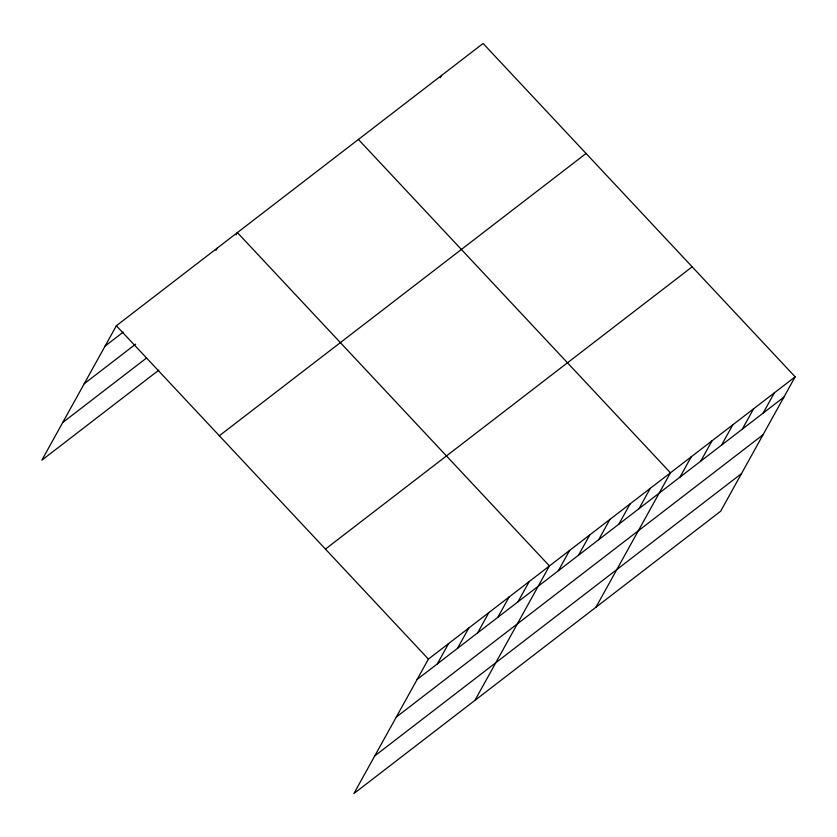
<?xml version="1.0" encoding="UTF-8"?>
<svg xmlns="http://www.w3.org/2000/svg" width="837" height="837" viewBox="0 0 837 837"><rect width="100%" height="100%" fill="white"/><g stroke="black" fill="none" stroke-linecap="round" stroke-linejoin="round"><path stroke-width="1.26" d="M795.15 376.828L428.418 659.106L353.905 793.528L720.636 511.25L795.15 376.828L483.095 43.472L116.364 325.75L41.85 460.172L158.842 370.132M215.967 250.378L217.212 248.118M236.139 234.852L237.384 232.592L549.438 565.948L474.924 700.381M440.283 77.715L441.538 75.466M437.322 663.898L448.59 643.58M457.494 648.372L468.762 628.053M477.665 632.845L488.923 612.527M497.837 617.319L509.095 597.001M517.998 601.803L529.266 581.474M558.342 570.75L569.61 550.422M578.513 555.224L589.782 534.906M598.685 539.698L609.953 519.379M618.857 524.171L630.115 503.853M639.029 508.645L650.286 488.327M595.944 607.223L670.458 472.8L358.403 139.444M679.979 477.132L691.247 456.803M700.757 461.135L712.025 440.806M721.536 445.138L732.804 424.809M742.325 429.14L753.582 408.822M763.103 413.143L774.371 392.825M105.096 346.068L123.248 332.09M84.223 383.723L135.657 344.133M62.723 422.518L146.433 358.09M219.346 435.753L586.078 153.474M325.436 549.093L692.178 266.815M417.15 679.424L783.882 397.146M396.278 717.079L763.009 434.801M374.777 755.874L741.509 473.596M116.364 325.75L428.418 659.106"/></g></svg>
